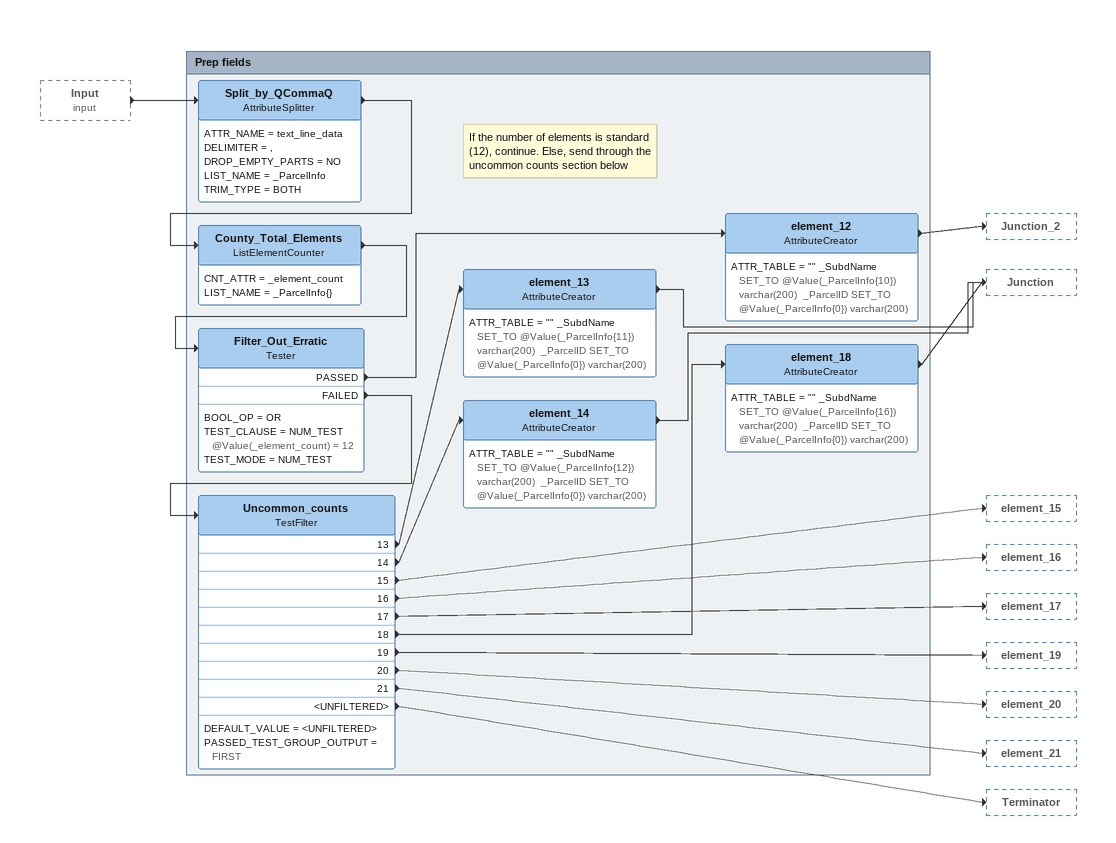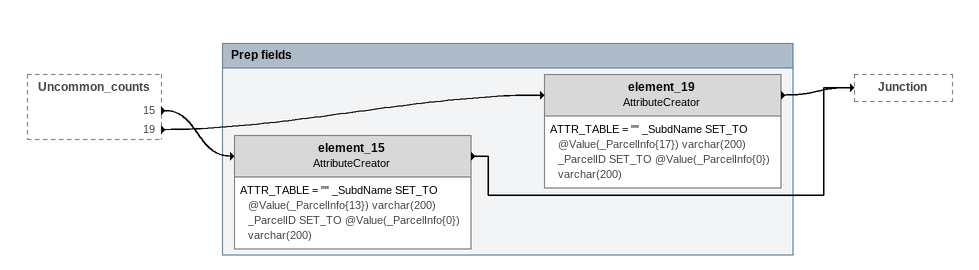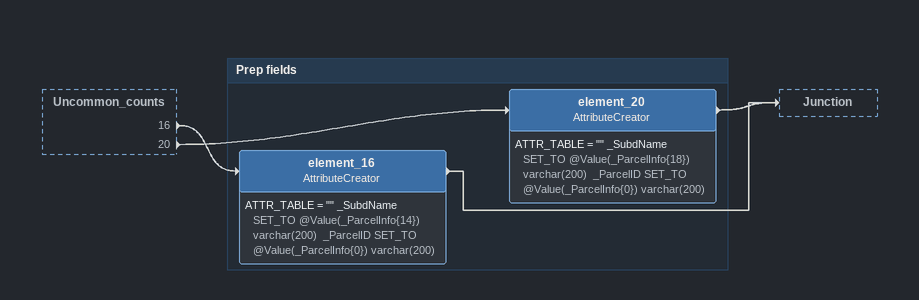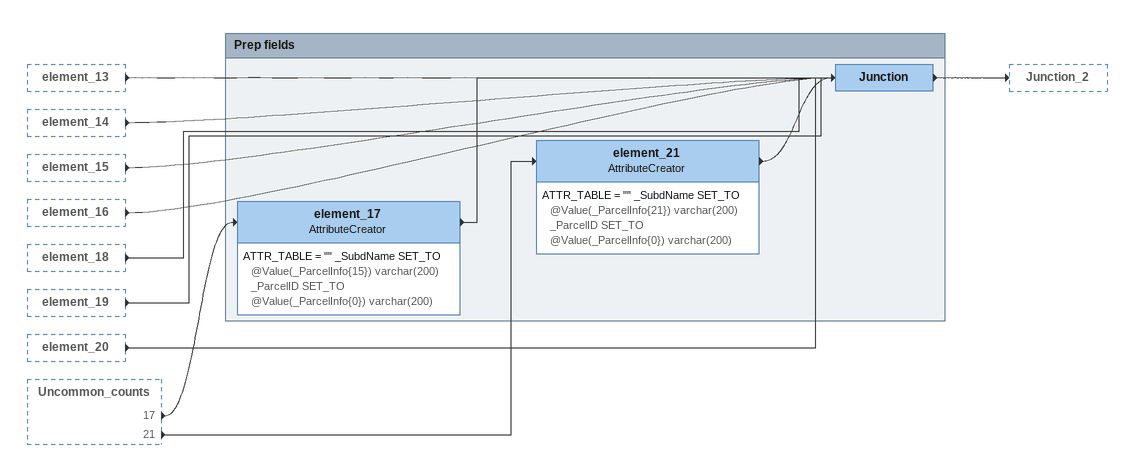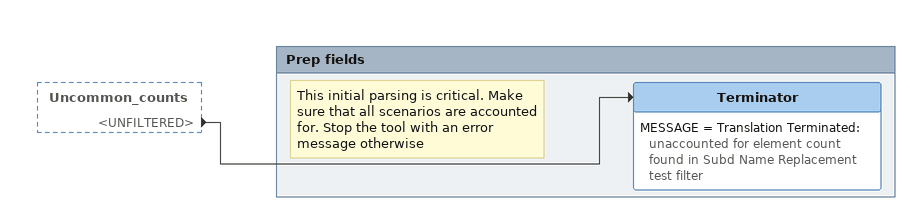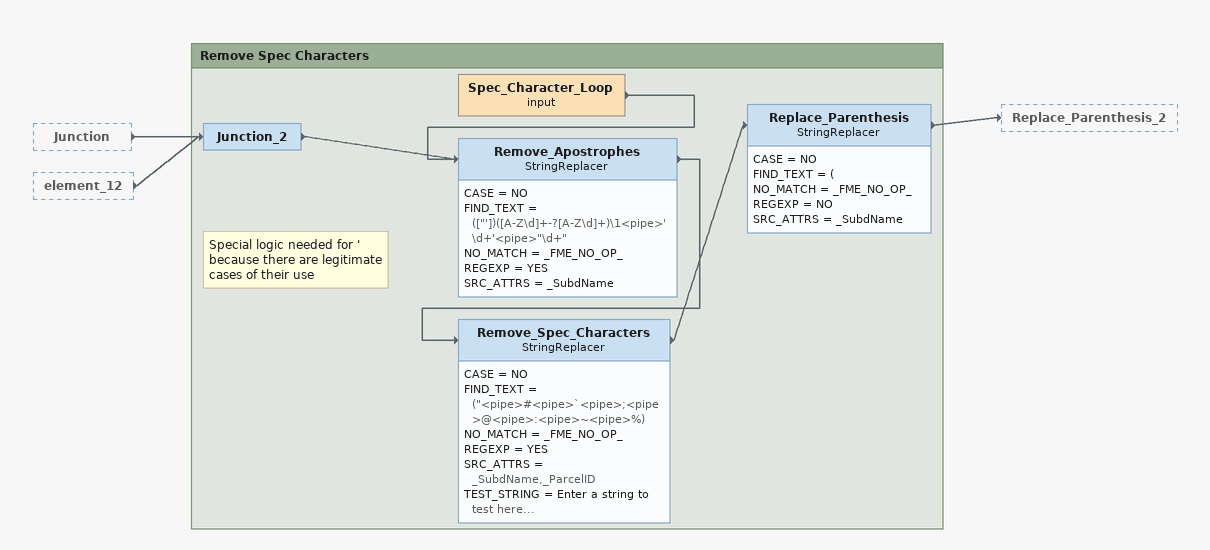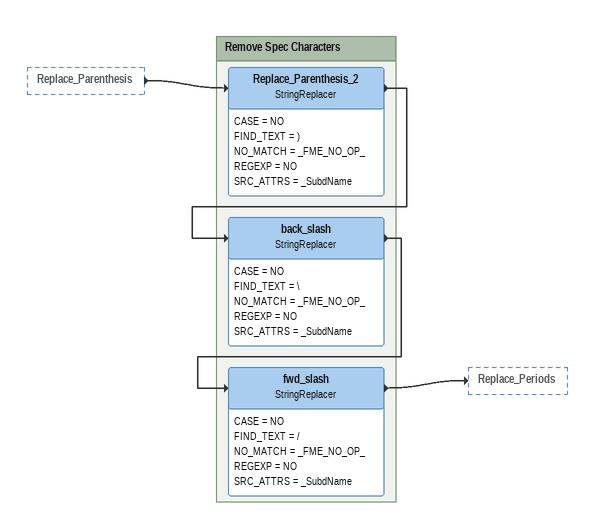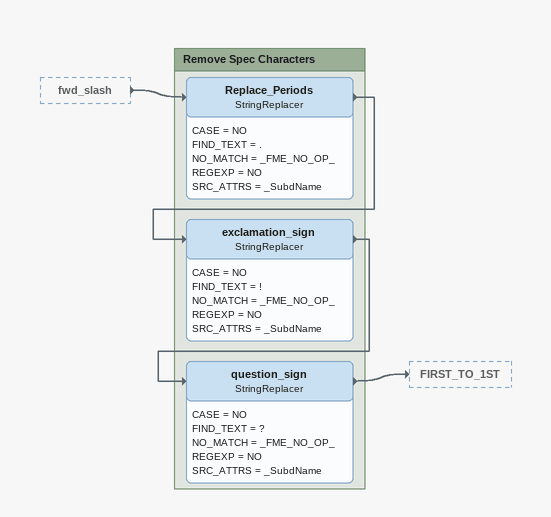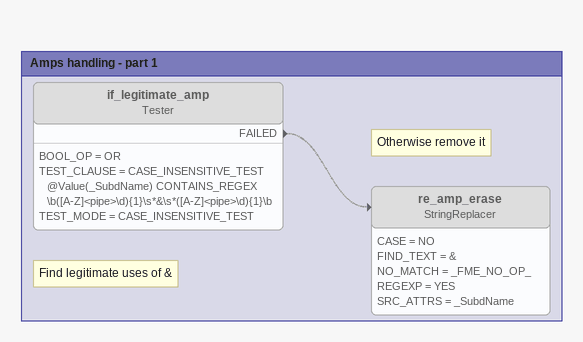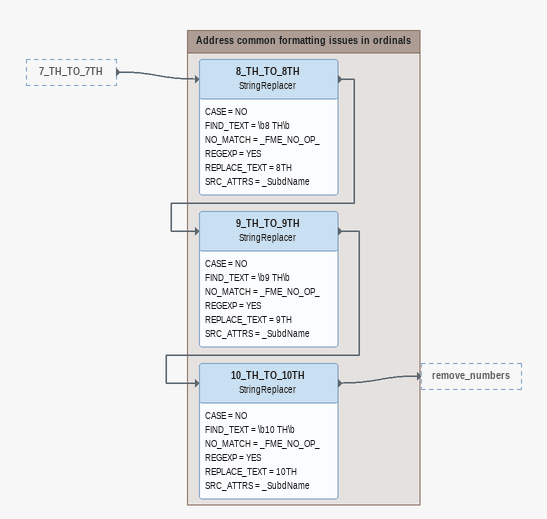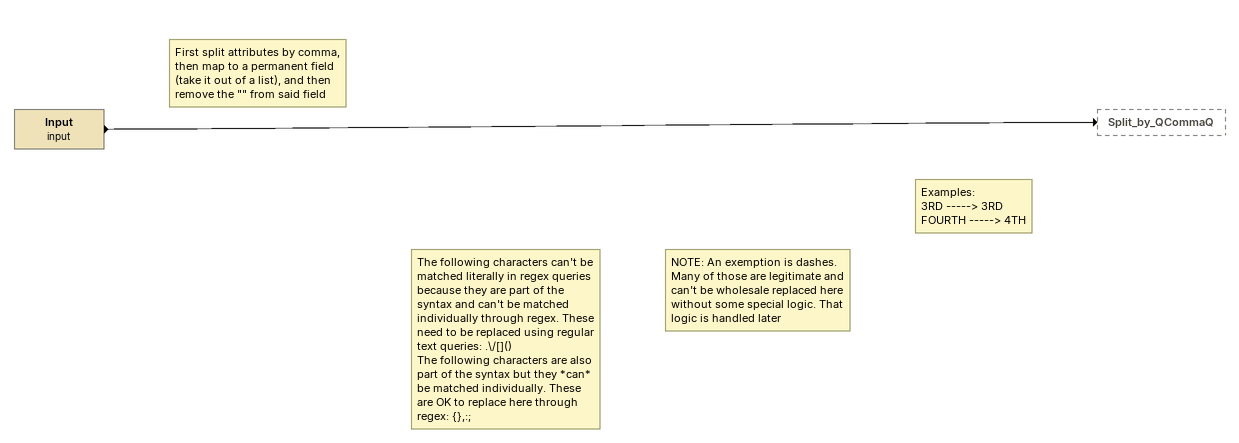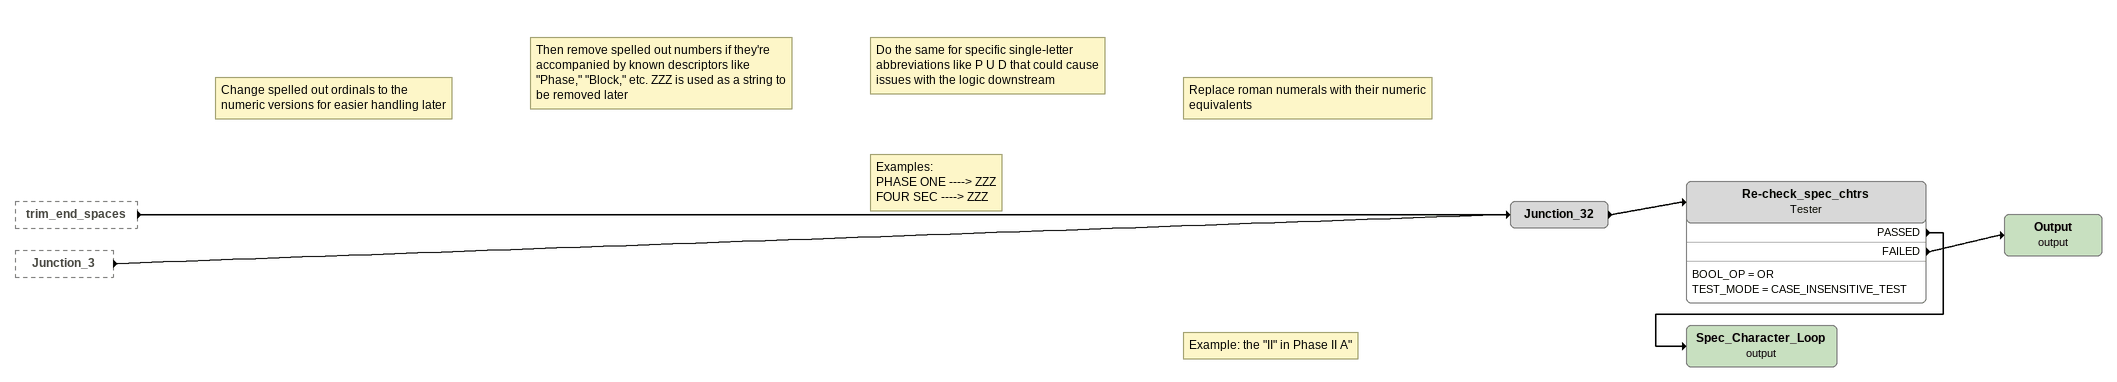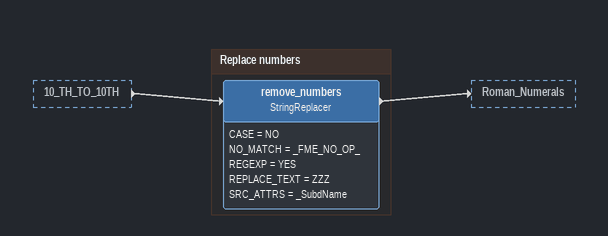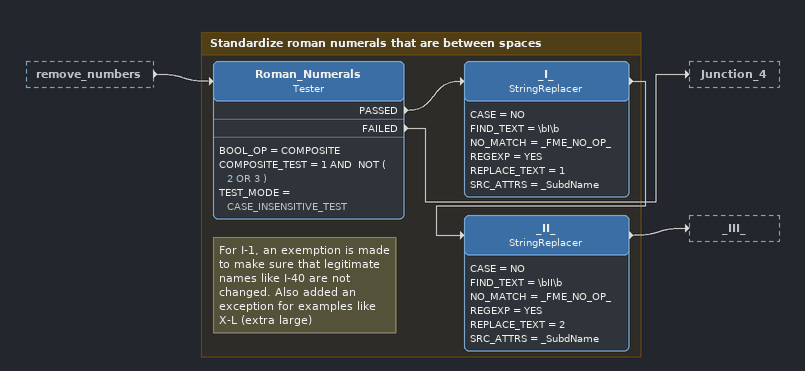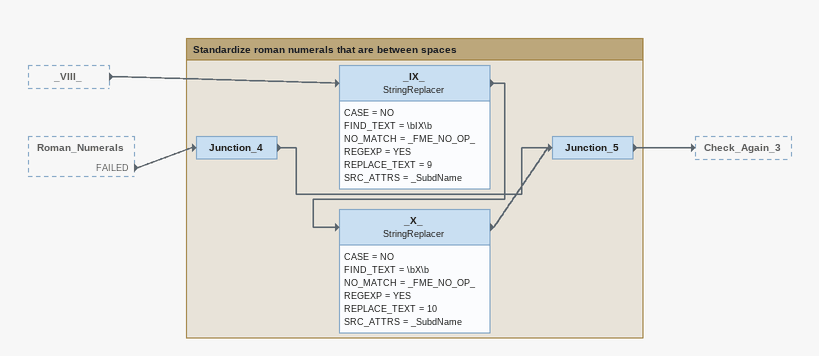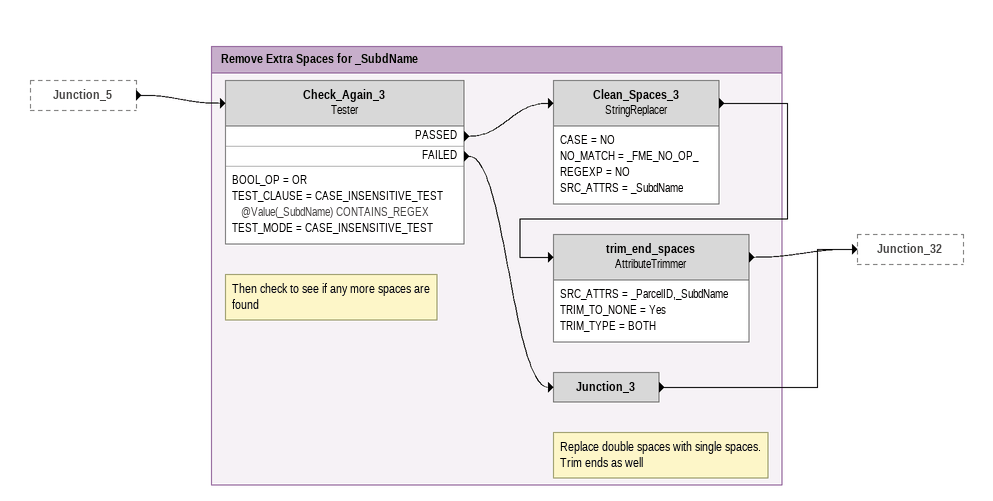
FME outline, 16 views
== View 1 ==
Input (input) [outside]
    -> Split_by_QCommaQ

Bookmark: Prep fields
Split_by_QCommaQ: AttributeSplitter
    ATTR_NAME = text_line_data
    DELIMITER = ,
    DROP_EMPTY_PARTS = NO
    LIST_NAME = _ParcelInfo
    TRIM_TYPE = BOTH
    -> County_Total_Elements
County_Total_Elements: ListElementCounter
    CNT_ATTR = _element_count
    LIST_NAME = _ParcelInfo{}
    -> Filter_Out_Erratic
Note: If the number of elements is standard (12), continue. Else, send through the uncommon counts section below
Filter_Out_Erratic: Tester
    BOOL_OP = OR
    TEST_CLAUSE = NUM_TEST @Value(_element_count) = 12
    TEST_MODE = NUM_TEST
    PASSED -> element_12
    FAILED -> Uncommon_counts
element_12: AttributeCreator
    ATTR_TABLE = "" _SubdName SET_TO @Value(_ParcelInfo{10}) varchar(200)  _ParcelID SET_TO @Value(_ParcelInfo{0}) varchar(200)
    -> Junction_2
Uncommon_counts: TestFilter
    DEFAULT_VALUE = <UNFILTERED>
    PASSED_TEST_GROUP_OUTPUT = FIRST
    13 -> element_13
    14 -> element_14
    15 -> element_15
    16 -> element_16
    17 -> element_17
    18 -> element_18
    19 -> element_19
    20 -> element_20
    21 -> element_21
    <UNFILTERED> -> Terminator
element_13: AttributeCreator
    ATTR_TABLE = "" _SubdName SET_TO @Value(_ParcelInfo{11}) varchar(200)  _ParcelID SET_TO @Value(_ParcelInfo{0}) varchar(200)
    -> Junction
element_18: AttributeCreator
    ATTR_TABLE = "" _SubdName SET_TO @Value(_ParcelInfo{16}) varchar(200)  _ParcelID SET_TO @Value(_ParcelInfo{0}) varchar(200)
    -> Junction
element_14: AttributeCreator
    ATTR_TABLE = "" _SubdName SET_TO @Value(_ParcelInfo{12}) varchar(200)  _ParcelID SET_TO @Value(_ParcelInfo{0}) varchar(200)
    -> Junction

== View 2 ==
Uncommon_counts [outside]
    15 -> element_15
    19 -> element_19

Bookmark: Prep fields
element_19: AttributeCreator
    ATTR_TABLE = "" _SubdName SET_TO @Value(_ParcelInfo{17}) varchar(200)  _ParcelID SET_TO @Value(_ParcelInfo{0}) varchar(200)
    -> Junction
element_15: AttributeCreator
    ATTR_TABLE = "" _SubdName SET_TO @Value(_ParcelInfo{13}) varchar(200)  _ParcelID SET_TO @Value(_ParcelInfo{0}) varchar(200)
    -> Junction

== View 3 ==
Uncommon_counts [outside]
    16 -> element_16
    20 -> element_20

Bookmark: Prep fields
element_20: AttributeCreator
    ATTR_TABLE = "" _SubdName SET_TO @Value(_ParcelInfo{18}) varchar(200)  _ParcelID SET_TO @Value(_ParcelInfo{0}) varchar(200)
    -> Junction
element_16: AttributeCreator
    ATTR_TABLE = "" _SubdName SET_TO @Value(_ParcelInfo{14}) varchar(200)  _ParcelID SET_TO @Value(_ParcelInfo{0}) varchar(200)
    -> Junction

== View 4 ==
element_13 [outside]
    -> Junction
element_14 [outside]
    -> Junction
element_15 [outside]
    -> Junction
element_16 [outside]
    -> Junction
element_18 [outside]
    -> Junction
element_19 [outside]
    -> Junction
element_20 [outside]
    -> Junction
Uncommon_counts [outside]
    17 -> element_17
    21 -> element_21

Bookmark: Prep fields
element_21: AttributeCreator
    ATTR_TABLE = "" _SubdName SET_TO @Value(_ParcelInfo{21}) varchar(200)  _ParcelID SET_TO @Value(_ParcelInfo{0}) varchar(200)
    -> Junction
element_17: AttributeCreator
    ATTR_TABLE = "" _SubdName SET_TO @Value(_ParcelInfo{15}) varchar(200)  _ParcelID SET_TO @Value(_ParcelInfo{0}) varchar(200)
    -> Junction
Junction
    -> Junction_2

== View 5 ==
Uncommon_counts [outside]
    <UNFILTERED> -> Terminator

Bookmark: Prep fields
Note: This initial parsing is critical. Make sure that all scenarios are accounted for. Stop the tool with an error message otherwise
Terminator
    MESSAGE = Translation Terminated: unaccounted for element count found in Subd Name Replacement test filter

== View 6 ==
Junction [outside]
    -> Junction_2
element_12 [outside]
    -> Junction_2

Bookmark: Remove Spec Characters
Junction_2
    -> Remove_Apostrophes
Spec_Character_Loop (input)
    -> Remove_Apostrophes
Note: Special logic needed for ' because there are legitimate cases of their use
Remove_Apostrophes: StringReplacer
    CASE = NO
    FIND_TEXT = (["'])([A-Z\d]+-?[A-Z\d]+)\1<pipe>'\d+'<pipe>"\d+"
    NO_MATCH = _FME_NO_OP_
    REGEXP = YES
    SRC_ATTRS = _SubdName
    -> Remove_Spec_Characters
Remove_Spec_Characters: StringReplacer
    CASE = NO
    FIND_TEXT = ("<pipe>#<pipe>`<pipe>;<pipe>@<pipe>:<pipe>~<pipe>%)
    NO_MATCH = _FME_NO_OP_
    REGEXP = YES
    SRC_ATTRS = _SubdName,_ParcelID
    TEST_STRING = Enter a string to test here...
    -> Replace_Parenthesis
Replace_Parenthesis: StringReplacer
    CASE = NO
    FIND_TEXT = (
    NO_MATCH = _FME_NO_OP_
    REGEXP = NO
    SRC_ATTRS = _SubdName
    -> Replace_Parenthesis_2

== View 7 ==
Replace_Parenthesis [outside]
    -> Replace_Parenthesis_2

Bookmark: Remove Spec Characters
Replace_Parenthesis_2: StringReplacer
    CASE = NO
    FIND_TEXT = )
    NO_MATCH = _FME_NO_OP_
    REGEXP = NO
    SRC_ATTRS = _SubdName
    -> back_slash
back_slash: StringReplacer
    CASE = NO
    FIND_TEXT = \
    NO_MATCH = _FME_NO_OP_
    REGEXP = NO
    SRC_ATTRS = _SubdName
    -> fwd_slash
fwd_slash: StringReplacer
    CASE = NO
    FIND_TEXT = /
    NO_MATCH = _FME_NO_OP_
    REGEXP = NO
    SRC_ATTRS = _SubdName
    -> Replace_Periods

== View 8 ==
fwd_slash [outside]
    -> Replace_Periods

Bookmark: Remove Spec Characters
Replace_Periods: StringReplacer
    CASE = NO
    FIND_TEXT = .
    NO_MATCH = _FME_NO_OP_
    REGEXP = NO
    SRC_ATTRS = _SubdName
    -> exclamation_sign
exclamation_sign: StringReplacer
    CASE = NO
    FIND_TEXT = !
    NO_MATCH = _FME_NO_OP_
    REGEXP = NO
    SRC_ATTRS = _SubdName
    -> question_sign
question_sign: StringReplacer
    CASE = NO
    FIND_TEXT = ?
    NO_MATCH = _FME_NO_OP_
    REGEXP = NO
    SRC_ATTRS = _SubdName
    -> FIRST_TO_1ST

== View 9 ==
Bookmark: Amps handling - part 1
Note: Find legitimate uses of &
if_legitimate_amp: Tester [off]
    BOOL_OP = OR
    TEST_CLAUSE = CASE_INSENSITIVE_TEST @Value(_SubdName) CONTAINS_REGEX \b([A-Z]<pipe>\d){1}\s*&\s*([A-Z]<pipe>\d){1}\b
    TEST_MODE = CASE_INSENSITIVE_TEST
    FAILED -> re_amp_erase [off]
Note: Otherwise remove it
re_amp_erase: StringReplacer [off]
    CASE = NO
    FIND_TEXT = &
    NO_MATCH = _FME_NO_OP_
    REGEXP = YES
    SRC_ATTRS = _SubdName

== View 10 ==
7_TH_TO_7TH [outside]
    -> 8_TH_TO_8TH

Bookmark: Address common formatting issues in ordinals
8_TH_TO_8TH: StringReplacer
    CASE = NO
    FIND_TEXT = \b8 TH\b
    NO_MATCH = _FME_NO_OP_
    REGEXP = YES
    REPLACE_TEXT = 8TH
    SRC_ATTRS = _SubdName
    -> 9_TH_TO_9TH
9_TH_TO_9TH: StringReplacer
    CASE = NO
    FIND_TEXT = \b9 TH\b
    NO_MATCH = _FME_NO_OP_
    REGEXP = YES
    REPLACE_TEXT = 9TH
    SRC_ATTRS = _SubdName
    -> 10_TH_TO_10TH
10_TH_TO_10TH: StringReplacer
    CASE = NO
    FIND_TEXT = \b10 TH\b
    NO_MATCH = _FME_NO_OP_
    REGEXP = YES
    REPLACE_TEXT = 10TH
    SRC_ATTRS = _SubdName
    -> remove_numbers

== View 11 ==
Note: First split attributes by comma, then map to a permanent field (take it out of a list), and then remove the "" from said field
Note: The following characters can't be matched literally in regex queries because they are part of the syntax and can't be matched individually through regex. These need to be replaced using regular text queries: .\/[]() / The following characters are also part of the syntax but they *can* be matched individually. These are OK to replace here through regex: {},:;
Note: NOTE: An exemption is dashes. Many of those are legitimate and can't be wholesale replaced here without some special logic. That logic is handled later
Note: Examples: / 3RD -----> 3RD / FOURTH -----> 4TH
Input (input)
    -> Split_by_QCommaQ

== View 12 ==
trim_end_spaces [outside]
    -> Junction_32
Junction_3 [outside]
    -> Junction_32
Note: Change spelled out ordinals to the / numeric versions for easier handling later
Note: Then remove spelled out numbers if they're accompanied by known descriptors like "Phase," "Block," etc. ZZZ is used as a string to be removed later
Note: Examples: / PHASE ONE ----> ZZZ / FOUR SEC ----> ZZZ
Note: Do the same for specific single-letter abbreviations like P U D that could cause issues with the logic downstream
Note: Replace roman numerals with their numeric equivalents
Note: Example: the "II" in Phase II A"
Junction_32
    -> Re-check_spec_chtrs
Re-check_spec_chtrs: Tester
    BOOL_OP = OR
    TEST_MODE = CASE_INSENSITIVE_TEST
    PASSED -> Spec_Character_Loop (output)
    FAILED -> Output (output)
Output (output)
Spec_Character_Loop (output)

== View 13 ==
10_TH_TO_10TH [outside]
    -> remove_numbers

Bookmark: Replace numbers
remove_numbers: StringReplacer
    CASE = NO
    NO_MATCH = _FME_NO_OP_
    REGEXP = YES
    REPLACE_TEXT = ZZZ
    SRC_ATTRS = _SubdName
    -> Roman_Numerals

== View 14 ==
remove_numbers [outside]
    -> Roman_Numerals

Bookmark: Standardize roman numerals that are between spaces
Note: For I-1, an exemption is made to make sure that legitimate names like I-40 are not changed. Also added an exception for examples like X-L (extra large)
Roman_Numerals: Tester
    BOOL_OP = COMPOSITE
    COMPOSITE_TEST = 1 AND  NOT ( 2 OR 3 )
    TEST_MODE = CASE_INSENSITIVE_TEST
    PASSED -> _I_
    FAILED -> Junction_4
_I_: StringReplacer
    CASE = NO
    FIND_TEXT = \bI\b
    NO_MATCH = _FME_NO_OP_
    REGEXP = YES
    REPLACE_TEXT = 1
    SRC_ATTRS = _SubdName
    -> _II_
_II_: StringReplacer
    CASE = NO
    FIND_TEXT = \bII\b
    NO_MATCH = _FME_NO_OP_
    REGEXP = YES
    REPLACE_TEXT = 2
    SRC_ATTRS = _SubdName
    -> _III_

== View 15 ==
_VIII_ [outside]
    -> _IX_
Roman_Numerals [outside]
    FAILED -> Junction_4

Bookmark: Standardize roman numerals that are between spaces
_IX_: StringReplacer
    CASE = NO
    FIND_TEXT = \bIX\b
    NO_MATCH = _FME_NO_OP_
    REGEXP = YES
    REPLACE_TEXT = 9
    SRC_ATTRS = _SubdName
    -> _X_
_X_: StringReplacer
    CASE = NO
    FIND_TEXT = \bX\b
    NO_MATCH = _FME_NO_OP_
    REGEXP = YES
    REPLACE_TEXT = 10
    SRC_ATTRS = _SubdName
    -> Junction_5
Junction_4
    -> Junction_5
Junction_5
    -> Check_Again_3

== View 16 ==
Junction_5 [outside]
    -> Check_Again_3

Bookmark: Remove Extra Spaces for _SubdName
Note: Then check to see if any more spaces are found
Check_Again_3: Tester
    BOOL_OP = OR
    TEST_CLAUSE = CASE_INSENSITIVE_TEST @Value(_SubdName) CONTAINS_REGEX
    TEST_MODE = CASE_INSENSITIVE_TEST
    PASSED -> Clean_Spaces_3
    FAILED -> Junction_3
Clean_Spaces_3: StringReplacer
    CASE = NO
    NO_MATCH = _FME_NO_OP_
    REGEXP = NO
    SRC_ATTRS = _SubdName
    -> trim_end_spaces
Note: Replace double spaces with single spaces. Trim ends as well
trim_end_spaces: AttributeTrimmer
    SRC_ATTRS = _ParcelID,_SubdName
    TRIM_TO_NONE = Yes
    TRIM_TYPE = BOTH
    -> Junction_32
Junction_3
    -> Junction_32
